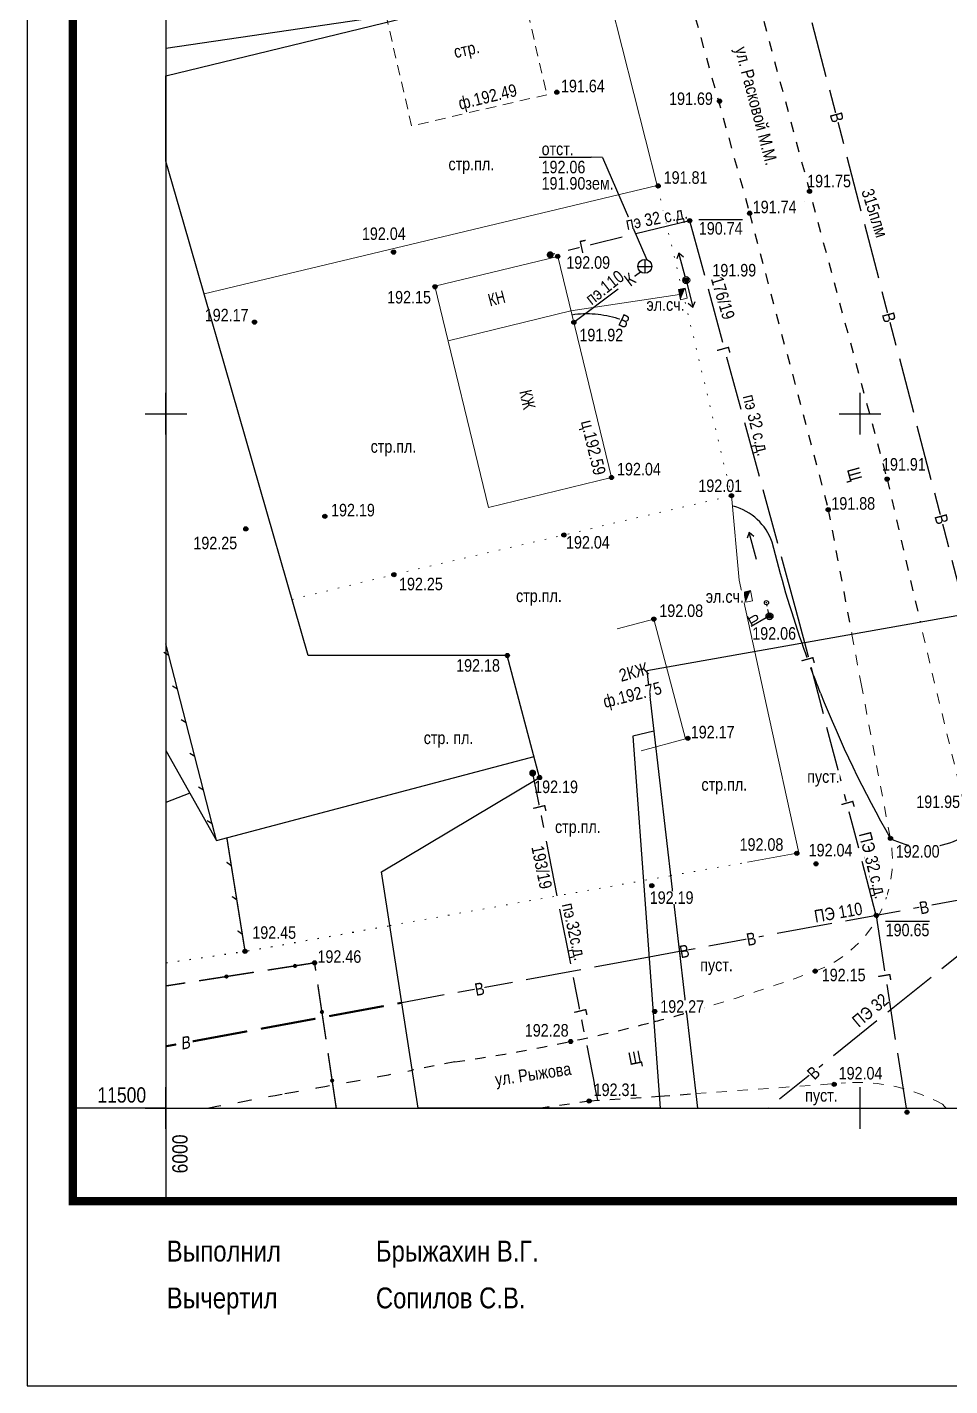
# Model space of a CAD drawing. Header units: millimetres. Extents: x 5990 to 6530, y 11480 to 11770.
# Drawn here: x 5990 to 6056.5, y 11480 to 11577.8 of the extents above; entities that cross this region are included whole.
import ezdxf
from ezdxf.enums import TextEntityAlignment as Align

# ---------------------------------------------------------------- set-up
doc = ezdxf.new("R2010")
doc.units = ezdxf.units.MM
for name, pattern in [('23', [3, 2, -1]), ('61342000', [4.5, 2, -2.5]), ('71999999', [1.7, 0.2, -1.5]), ('g5_01_5x1', [1.25, 0.75, -0.5]), ('g5_01_5x1_5', [1.5, 0.75, -0.75]), ('g5_122', [5, 4, -1]), ('g5_366', [0.85, 0.1, -0.75])]:
    doc.linetypes.add(name, pattern=pattern)
for name, color, linetype in [('01 ПЛАНШЕТ', 7, 'Continuous'), ('02 ПЛАНОВО-ВЫСОТНОЕ ОБОСНОВАНИЕ', 7, 'Continuous'), ('03 ЗДАНИЯ И ИХ ЧАСТИ', 7, 'Continuous'), ('04 ПРОМЫШЛЕННЫЕ И СОЦ.-КУЛЬТ. ОБЪЕКТЫ', 7, 'Continuous'), ('05 ГАЗОПРОВОД', 7, 'Continuous'), ('06 ВОДОПРОВОД', 7, 'Continuous'), ('07 ЭЛЕКТРОКАБЕЛЬ', 7, 'Continuous'), ('08 ЛЭП', 7, 'Continuous'), ('09 СВЯЗЬ', 7, 'Continuous'), ('10 КАНАЛИЗАЦИЯ', 7, 'Continuous'), ('13 АВТОМОБИЛЬНЫЕ ДОРОГИ', 7, 'Continuous'), ('15 РЕЛЬЕФ', 7, 'Continuous'), ('17 ОГРАЖДЕНИЯ', 7, 'Continuous')]:
    doc.layers.add(name, color=color, linetype=linetype)
doc.layers.add('18 ГРАНИЦА ТОПОСЪЕМКИ', color=7, linetype='Continuous', plot=False)
doc.styles.add('Д-431', font='ARIALNI_1.TTF', dxfattribs={"height": 0.9})
doc.styles.add('Р-131', font='ARIALN.TTF')
doc.linetypes.add('g5_119_3', pattern='A,4,-1,[31,GUGK_2005.shx,S=0.1,R=0,X=0,Y=0],4,[31,GUGK_2005.shx,S=0.1,R=180,X=0,Y=0],-1', length=10)
doc.linetypes.add('g5_475_2', pattern='A,1.25,[25,GUGK_2005.shx,S=0.4,R=0,X=0,Y=0],1.25,-0.5', length=3)

# ---------------------------------------------------------------- blocks, each defined once
blk = doc.blocks.new('_krest')
at = {"color": 3, "linetype": 'ByBlock', "lineweight": -2}
for p, q in [((0, -3), (0, 3)), ((-3, 0), (3, 0))]:
    blk.add_line(p, q, dxfattribs=at)
blk = doc.blocks.new('51999999')
at = {"style": 'Д-431'}
blk.add_text('стр. пл.', height=1.8, dxfattribs=at).set_placement((0, 0), align=Align.MIDDLE)
blk = doc.blocks.new('g5_115_1')
at = {"color": 0}
for points in [[(0, 0), (2, 0)], [(1.647, -0.252), (2, 0), (1.647, 0.252)]]:
    blk.add_lwpolyline(points, dxfattribs=at)
blk = doc.blocks.new('51321399')
at = {"layer": '08 ЛЭП', "xscale": 2, "yscale": 2, "zscale": 2}
blk.add_blockref('g5_115_1', (0, 0), dxfattribs=at)
blk = doc.blocks.new('51478610')
at = {"color": 7}
blk.add_wipeout([(0.5, 0.05), (0.48, 0.15), (0.44, 0.24), (0.39, 0.32), (0.32, 0.39), (0.24, 0.44), (0.15, 0.48), (0.05, 0.5), (-0.05, 0.5), (-0.15, 0.48), (-0.24, 0.44), (-0.32, 0.39), (-0.39, 0.32), (-0.44, 0.24), (-0.48, 0.15), (-0.5, 0.05), (-0.5, -0.05), (-0.48, -0.15), (-0.44, -0.24), (-0.39, -0.32), (-0.32, -0.39), (-0.24, -0.44), (-0.15, -0.48), (-0.05, -0.5), (0.05, -0.5), (0.15, -0.48), (0.24, -0.44), (0.32, -0.39), (0.39, -0.32), (0.44, -0.24), (0.48, -0.15), (0.5, -0.05)], dxfattribs=at)
at = {"color": 7, "const_width": 0.375}
blk.add_lwpolyline([(0.01, 0.01, 1), (-0.01, -0.01, 1), (0.01, 0.01)], format="xyb", close=True, dxfattribs=at)
blk.add_circle((0, 0), 0.5)
at = {"style": 'Д-431'}
blk.add_attdef('Z', (1.11, -0.78), '', height=1.8, dxfattribs=at)
blk = doc.blocks.new('g5_330')
blk.add_hatch(color=0).paths.add_polyline_path([(0.15, 0, 1), (-0.15, 0, 1)])
at = {"color": 0}
blk.add_circle((0, 0), 0.15, dxfattribs=at)
blk = doc.blocks.new('g5_113c')
blk.add_hatch(color=1).paths.add_polyline_path([(-0.375, 0), (0.375, 0), (0, 0.25), (-0.375, 0.5)])
at = {"color": 1, "lineweight": 20}
blk.add_lwpolyline([(-0.375, 0), (0.375, 0), (0.375, 0.5), (-0.375, 0.5)], close=True, dxfattribs=at)
blk = doc.blocks.new('*U96')
blk.add_lwpolyline([(-15.21, 15.7), (-7.72, 15.7)])
at = {"color": 7, "style": 'Д-431'}
for tag, p in [('Z', (-14.87, 16.01)), ('Z1', (-14.87, 13.4)), ('Z2', (-14.87, 11.05)), ('Z3', (-14.87, 8.73))]:
    blk.add_attdef(tag, p, '', height=1.8, dxfattribs=at)
blk.add_wipeout([(-0.11, -0.99), (-0.17, -0.98), (-0.24, -0.97), (-0.28, -0.96), (-0.36, -0.93), (-0.41, -0.91), (-0.49, -0.87), (-0.57, -0.82), (-0.62, -0.79), (-0.67, -0.74), (-0.71, -0.7), (-0.77, -0.63), (-0.8, -0.6), (-0.83, -0.56), (-0.86, -0.5), (-0.9, -0.44), (-0.94, -0.35), (-0.95, -0.31), (-0.97, -0.26), (-0.98, -0.18), (-0.99, -0.1), (-1, -0.03), (-1, 0.04), (-0.99, 0.11), (-0.99, 0.16), (-0.98, 0.2), (-0.96, 0.27), (-0.95, 0.31), (-0.94, 0.35), (-0.92, 0.39), (-0.9, 0.43), (-0.88, 0.48), (-0.87, 0.49), (-0.86, 0.51), (-0.86, 0.52), (-0.85, 0.53), (-0.84, 0.55), (-0.83, 0.56), (-0.82, 0.58), (-0.81, 0.59), (-0.8, 0.6), (-0.79, 0.61), (-0.77, 0.64), (-0.76, 0.65), (-0.75, 0.66), (-0.74, 0.67), (-0.73, 0.68), (-0.72, 0.69), (-0.71, 0.7), (-0.7, 0.71), (-0.69, 0.73), (-0.67, 0.74), (-0.66, 0.75), (-0.65, 0.76), (-0.64, 0.77), (-0.62, 0.78), (-0.61, 0.79), (-0.6, 0.8), (-0.58, 0.81), (-0.56, 0.83), (-0.55, 0.83), (-0.53, 0.85), (-0.52, 0.86), (-0.5, 0.86), (-0.49, 0.87), (-0.47, 0.88), (-0.46, 0.89), (-0.44, 0.9), (-0.43, 0.9), (-0.36, 0.93), (-0.33, 0.94), (-0.31, 0.95), (-0.27, 0.96), (-0.22, 0.98), (-0.16, 0.99), (-0.1, 0.99), (0, 1), (0.1, 1), (0.16, 0.99), (0.22, 0.98), (0.3, 0.95), (0.36, 0.93), (0.48, 0.88), (0.56, 0.83), (0.63, 0.77), (0.73, 0.68), (0.81, 0.59), (0.86, 0.52), (0.94, 0.34), (0.98, 0.21), (0.99, 0.13), (1, 0.07), (1, 0.02), (1, -0.08), (0.97, -0.23), (0.94, -0.33), (0.91, -0.41), (0.88, -0.47), (0.86, -0.51), (0.82, -0.57), (0.79, -0.61), (0.76, -0.65), (0.72, -0.7), (0.66, -0.75), (0.63, -0.77), (0.6, -0.8), (0.55, -0.84), (0.5, -0.87), (0.43, -0.9), (0.38, -0.92), (0.31, -0.95), (0.24, -0.97), (0.18, -0.98), (0.07, -1), (-0.05, -1)])
for points in [[(0, 1), (0, -1)], [(-1, 0), (1, 0)]]:
    blk.add_lwpolyline(points)
blk.add_circle((0, 0), 1)
blk = doc.blocks.new('m_51478000a_500')
at = {"linetype": '23', "ltscale": 0.5}
blk.add_line((0, 0), (2, 0), dxfattribs=at)
for points in [[(-0.11, -0.48), (-0.28, -0.41), (-0.35, -0.35), (-0.46, -0.18), (-0.49, -0.03), (-0.49, 0.1), (-0.43, 0.25), (-0.3, 0.39), (-0.19, 0.46), (-0.02, 0.5), (0.01, 0.5), (0.15, 0.47), (0.25, 0.43), (0.36, 0.34), (0.43, 0.24), (0.47, 0.14), (0.49, 0.03), (0.48, -0.11), (0.43, -0.25), (0.35, -0.36), (0.23, -0.44), (0.1, -0.49), (-0.02, -0.5)], [(1.9, -0.28), (1.85, -0.25), (1.78, -0.19), (1.73, -0.12), (1.71, -0.01), (1.72, 0.09), (1.76, 0.17), (1.8, 0.21), (1.83, 0.24), (1.88, 0.27), (1.93, 0.29), (1.96, 0.29), (2, 0.3), (2.03, 0.29), (2.06, 0.29), (2.11, 0.27), (2.16, 0.25), (2.2, 0.22), (2.24, 0.17), (2.28, 0.1), (2.29, 0.01), (2.28, -0.08), (2.25, -0.16), (2.19, -0.22), (2.12, -0.27), (2.1, -0.28), (2.06, -0.29), (2.01, -0.29), (1.93, -0.29)]]:
    blk.add_wipeout(points)
for centre, radius in [((0, 0), 0.5), ((0, 0), 0.04), ((2, 0), 0.3), ((2, 0), 0.04)]:
    blk.add_circle(centre, radius)
blk = doc.blocks.new('g5_110_1')
at = {"color": 0}
for p, q in [((0, 0), (0, 1.25)), ((0, 1.125), (0.75, 1.125))]:
    blk.add_line(p, q, dxfattribs=at)
blk.add_lwpolyline([(0.2, 1.125), (0.2, 0.682, 1.040016), (0.55, 0.682), (0.55, 1.125)], format="xyb", dxfattribs=at)
blk = doc.blocks.new('51472000')
at = {"layer": '08 ЛЭП', "xscale": 2, "yscale": 2, "zscale": 2}
blk.add_blockref('g5_110_1', (0, 0.5), dxfattribs=at)

msp = doc.modelspace()

# ---------------------------------------------------------------- hatches: boundary and pattern name
at = {"layer": '09 СВЯЗЬ', "linetype": 'Continuous', "ltscale": 0.5}
for points in [[(6009.441, 11510.264, 1), (6009.144, 11510.218, 1)], [(6004.5, 11509.497, 1), (6004.204, 11509.451, 1)], [(6011.25, 11506.775, 1), (6011.206, 11507.071, 1)], [(6011.99, 11501.83, 1), (6011.945, 11502.126, 1)]]:
    msp.add_hatch(color=5, dxfattribs=at).paths.add_polyline_path(points, flags=0)

# ---------------------------------------------------------------- linework, layer by layer
at = {"layer": '01 ПЛАНШЕТ'}
for q in [(5993.3, 11500), (6000, 11493.3)]:
    msp.add_line((6000, 11500), q, dxfattribs=at)
at = {"layer": '01 ПЛАНШЕТ', "color": 7}
msp.add_lwpolyline([(5990, 11480), (6260, 11480), (6260, 11770), (5990, 11770)], close=True, dxfattribs=at)
at = {"layer": '01 ПЛАНШЕТ', "color": 7, "const_width": 0.6}
for points in [[(5993.3, 11493.3), (5993.3, 11617.003)], [(5993, 11493.3), (6116.989, 11493.286), (6116.989, 11493.286)]]:
    msp.add_lwpolyline(points, dxfattribs=at)
at = {"layer": '02 ПЛАНОВО-ВЫСОТНОЕ ОБОСНОВАНИЕ'}
msp.add_lwpolyline([(6000, 11500), (6250, 11500), (6250, 11750), (6000, 11750)], close=True, dxfattribs=at)
at = {"layer": '03 ЗДАНИЯ И ИХ ЧАСТИ', "color": 7, "linetype": 'g5_01_5x1', "lineweight": 15, "elevation": 383.72}
msp.add_lwpolyline([(6015.477, 11580.309), (6025.215, 11582.56), (6027.431, 11572.975), (6017.693, 11570.724)], close=True, dxfattribs=at)
at = {"layer": '03 ЗДАНИЯ И ИХ ЧАСТИ', "color": 7, "lineweight": 15}
msp.add_lwpolyline([(6032.091, 11545.408), (6023.24, 11543.254), (6019.366, 11559.176), (6028.217, 11561.33)], close=True, dxfattribs=at)
at = {"layer": '03 ЗДАНИЯ И ИХ ЧАСТИ', "color": 7, "lineweight": 15, "elevation": 192.005}
msp.add_lwpolyline([(6029.172, 11557.408), (6020.32, 11555.254)], dxfattribs=at)
at = {"layer": '04 ПРОМЫШЛЕННЫЕ И СОЦ.-КУЛЬТ. ОБЪЕКТЫ', "color": 7, "ltscale": 0.5, "flags": 128}
msp.add_lwpolyline([(6040.732, 11544.103), (6040.732, 11544.103)], dxfattribs=at)
at = {"layer": '04 ПРОМЫШЛЕННЫЕ И СОЦ.-КУЛЬТ. ОБЪЕКТЫ', "color": 7, "linetype": 'g5_366', "lineweight": 13, "flags": 128}
msp.add_lwpolyline([(6036.347, 11516.732), (6041.876, 11517.714)], dxfattribs=at)
at = {"layer": '04 ПРОМЫШЛЕННЫЕ И СОЦ.-КУЛЬТ. ОБЪЕКТЫ', "color": 7, "linetype": '71999999', "ltscale": 0.5, "flags": 128}
msp.add_lwpolyline([(6000, 11510.464), (6005.694, 11511.287), (6016.127, 11513.14)], dxfattribs=at)
at = {"layer": '05 ГАЗОПРОВОД', "color": 10, "const_width": 0.25}
msp.add_lwpolyline([(6026.284, 11524.122, 1), (6026.534, 11524.122, 1)], format="xyb", close=True, dxfattribs=at)
at = {"layer": '06 ВОДОПРОВОД', "color": 82, "linetype": 'g5_122', "lineweight": 30, "flags": 128}
for points, elevation in [([(6057.646, 11535.564), (6044.617, 11585.538)], 189.663), ([(6034.799, 11510.864), (6016.984, 11507.586)], 192.04)]:
    msp.add_lwpolyline(points, dxfattribs=dict(at, elevation=elevation))
msp.add_lwpolyline([(6029.239, 11557.132, -0.11606), (6032.555, 11556.859, -0.044318), (6033.712, 11556.367, -0.599682)], format="xyb", dxfattribs=at)
for points in [[(6062.903, 11515.668), (6043.397, 11500)], [(6036.98, 11511.266), (6034.799, 11510.864)]]:
    msp.add_lwpolyline(points, dxfattribs=at)
at = {"layer": '06 ВОДОПРОВОД', "color": 82, "linetype": 'Continuous', "ltscale": 0.5, "const_width": 0.15}
for points in [[(6016.668, 11507.527), (6016.984, 11507.586)], [(6006.834, 11505.712), (6010.768, 11506.438)], [(6011.751, 11506.62), (6015.685, 11507.346)], [(6001.918, 11504.804), (6005.851, 11505.53)]]:
    msp.add_lwpolyline(points, dxfattribs=at)
at = {"layer": '06 ВОДОПРОВОД', "color": 82, "linetype": 'Continuous', "ltscale": 0.5, "flags": 128}
msp.add_lwpolyline([(6000, 11504.45, 0.15, 0.15, 0), (6000.738, 11504.586, 0, 0, 0)], format="xyseb", dxfattribs=at)
at = {"layer": '07 ЭЛЕКТРОКАБЕЛЬ', "color": 1, "linetype": 'g5_119_3', "lineweight": 15, "ltscale": 0.7, "elevation": 192.005, "flags": 128}
msp.add_lwpolyline([(6029.172, 11557.408), (6036.987, 11558.58)], dxfattribs=at)
at = {"layer": '09 СВЯЗЬ', "color": 5, "linetype": 'Continuous', "ltscale": 0.5}
for points in [[(6010.785, 11509.89, 0.1, 0.1, 0), (6010.699, 11510.46, 0.1, 0.1, 0), (6009.293, 11510.241, 0.1, 0.1, 0), (6007.316, 11509.934, 0, 0, 0)], [(6006.328, 11509.781, 0.1, 0.1, 0), (6004.352, 11509.474, 0.1, 0.1, 0), (6002.376, 11509.167, 0, 0, 0)], [(6011.524, 11504.945, 0.1, 0.1, 0), (6011.228, 11506.923, 0.1, 0.1, 0), (6010.932, 11508.901, 0, 0, 0)]]:
    msp.add_lwpolyline(points, format="xyseb", dxfattribs=at)
at = {"layer": '09 СВЯЗЬ', "color": 5, "ltscale": 0.5, "const_width": 0.1}
msp.add_lwpolyline([(6001.387, 11509.013), (6000, 11508.798)], dxfattribs=at)
at = {"layer": '09 СВЯЗЬ', "color": 5, "linetype": 'Continuous', "ltscale": 0.5, "flags": 128}
msp.add_lwpolyline([(6012.263, 11500, 0.1, 0.1, 0), (6011.967, 11501.978, 0.1, 0.1, 0), (6011.672, 11503.956, 0, 0, 0)], format="xyseb", dxfattribs=at)
at = {"layer": '13 АВТОМОБИЛЬНЫЕ ДОРОГИ', "color": 7, "linetype": 'g5_01_5x1_5', "lineweight": 15}
msp.add_lwpolyline([(6049.401, 11534.103), (6050.072, 11530.556)], dxfattribs=at)
at = {"layer": '13 АВТОМОБИЛЬНЫЕ ДОРОГИ', "linetype": '61342000', "ltscale": 0.5}
msp.add_lwpolyline([(6002.967, 11500, 0.001711), (6008.567, 11501.049, 0.004596), (6017.733, 11502.726, 0.004596)], format="xyb", dxfattribs=at)
at = {"layer": '13 АВТОМОБИЛЬНЫЕ ДОРОГИ', "color": 7, "linetype": 'g5_01_5x1_5', "lineweight": 25}
for points in [[(6026.847, 11500), (6030.479, 11500.515), (6035.531, 11500.86)], [(6035.531, 11500.86), (6038.163, 11501.046)]]:
    msp.add_lwpolyline(points, dxfattribs=at)
at = {"layer": '15 РЕЛЬЕФ'}
for points in [[(6028.15, 11573.15), (6028.15, 11573.15)], [(6045.96, 11565.3), (6045.96, 11565.3)], [(6042.04, 11564.44), (6042.04, 11564.44)], [(6037.47, 11559.62), (6037.47, 11559.62)], [(6051.94, 11545.29), (6051.94, 11545.29)], [(6047.7, 11543.09), (6047.7, 11543.09)], [(6028.66, 11541.27), (6028.66, 11541.27)]]:
    msp.add_lwpolyline(points, dxfattribs=at)
at = {"layer": '15 РЕЛЬЕФ', "lineweight": 25}
for points, elevation in [([(6006.374, 11556.596), (6006.374, 11556.596)], 193.668), ([(6005.745, 11541.707), (6005.745, 11541.707)], 193.754), ([(6011.441, 11542.611), (6011.441, 11542.611)], 193.689), ([(6016.414, 11538.414), (6016.414, 11538.414)], 193.75)]:
    msp.add_lwpolyline(points, dxfattribs=dict(at, elevation=elevation))
at = {"layer": '15 РЕЛЬЕФ', "color": 32, "lineweight": 30, "flags": 128}
msp.add_lwpolyline([(6045.815, 11533.467, -0.022979), (6043.669, 11540.76, 0.241763), (6040.882, 11543.341)], format="xyb", dxfattribs=at)
at = {"layer": '15 РЕЛЬЕФ', "color": 7, "lineweight": 15}
msp.add_lwpolyline([(6043.47, 11535.42), (6043.47, 11535.42)], dxfattribs=at)
at = {"layer": '15 РЕЛЬЕФ'}
for p in [(6039.871, 11572.508, 191.693), (6035.452, 11566.405, 191.808), (6016.39, 11561.639, 192.039), (6028.217, 11561.33, 192.594), (6019.374, 11559.143, 192.149), (6029.382, 11556.587, 191.924), (6032.091, 11545.408, 192.042), (6040.732, 11544.103, 192.01), (6024.583, 11532.592, 192.16), (6024.583, 11532.592, 192.16), (6026.909, 11523.801, 192.17), (6005.694, 11511.287, 192.43), (6010.699, 11510.46, 192.44)]:
    msp.add_point(p, dxfattribs=at)
at = {"layer": '17 ОГРАЖДЕНИЯ', "color": 7, "linetype": 'g5_475_2', "lineweight": 15}
for points in [[(6002.751, 11558.627), (6035.38, 11566.44), (6032.021, 11579.688)], [(6042.418, 11532.865), (6041.292, 11538.02), (6040.732, 11544.103)], [(6043.264, 11528.996), (6042.418, 11532.865)], [(6041.876, 11517.714), (6045.584, 11518.376), (6043.264, 11528.996)]]:
    msp.add_lwpolyline(points, dxfattribs=at)
at = {"layer": '17 ОГРАЖДЕНИЯ', "lineweight": 25, "ltscale": 0.5, "flags": 128}
msp.add_lwpolyline([(6003.641, 11519.27), (6003.33, 11520.48), (6002.707, 11522.901), (6002.084, 11525.323), (6001.461, 11527.744), (6000.838, 11530.165), (6000.215, 11532.586), (6000, 11533.423)], dxfattribs=at)
at = {"layer": '17 ОГРАЖДЕНИЯ', "linetype": 'Continuous', "lineweight": 25, "ltscale": 0.5}
for points in [[(6000.215, 11532.586), (5999.85, 11532.802)], [(6000.838, 11530.165), (6000.473, 11530.381)], [(6001.461, 11527.744), (6001.096, 11527.96)], [(6002.084, 11525.323), (6001.719, 11525.538)], [(6002.707, 11522.901), (6002.342, 11523.117)], [(6003.33, 11520.48), (6002.965, 11520.696)]]:
    msp.add_lwpolyline(points, dxfattribs=at)
at = {"layer": '17 ОГРАЖДЕНИЯ', "color": 7, "ltscale": 0.5, "const_width": 0.1, "flags": 128}
msp.add_lwpolyline([(6005.694, 11511.287), (6005.496, 11512.521), (6005.1, 11514.99), (6004.704, 11517.458), (6004.382, 11519.465)], dxfattribs=at)
at = {"layer": '17 ОГРАЖДЕНИЯ', "color": 7, "linetype": 'Continuous', "ltscale": 0.5, "const_width": 0.1}
for points in [[(6004.704, 11517.458), (6004.36, 11517.707)], [(6005.1, 11514.99), (6004.756, 11515.239)], [(6005.496, 11512.521), (6005.152, 11512.77)]]:
    msp.add_lwpolyline(points, dxfattribs=at)
at = {"layer": '18 ГРАНИЦА ТОПОСЪЕМКИ', "color": 2, "lineweight": 30}
msp.add_lwpolyline([(6000, 11576.318), (6015.857, 11578.664), (6032.355, 11580.948), (6036.059, 11582.696), (6040.281, 11584.177), (6045.135, 11589.208), (6036.713, 11624.232), (6022.956, 11622.379), (6000, 11616.876)], close=True, dxfattribs=at)
for points in [[(6035.594, 11500), (6018.153, 11500), (6018.153, 11500), (6015.532, 11517.004), (6026.909, 11523.801), (6024.586, 11532.592), (6010.246, 11532.592), (6001.261, 11563.804), (6000, 11568.183), (6000, 11574.336), (6000, 11574.336), (6032.147, 11582.147), (6057.955, 11589.165), (6066.268, 11568.57), (6073.76, 11538.42)], [(6000, 11568.631), (6000, 11525.751), (6003.641, 11519.27), (6026.509, 11525.313)], [(6000, 11568.183), (6000, 11525.751), (6003.641, 11519.27), (6026.509, 11525.313)], [(6001.72, 11522.689), (6000, 11521.993), (6000, 11500), (6018.153, 11500)]]:
    msp.add_lwpolyline(points, dxfattribs=at)

# ---------------------------------------------------------------- block references
at = {"layer": '02 ПЛАНОВО-ВЫСОТНОЕ ОБОСНОВАНИЕ', "color": 3, "xscale": 0.5, "yscale": 0.5, "zscale": 0.5}
for p in [(6000, 11549.996), (6000, 11549.996), (6049.998, 11549.997), (6000, 11500), (6050, 11500)]:
    msp.add_blockref('_krest', p, dxfattribs=at)
at = {"layer": '02 ПЛАНОВО-ВЫСОТНОЕ ОБОСНОВАНИЕ', "lineweight": 25, "xscale": 0.5, "yscale": 0.5, "zscale": 0.5}
for p in [(6050, 11550), (6050, 11500)]:
    msp.add_blockref('_krest', p, dxfattribs=at)
at = {"layer": '04 ПРОМЫШЛЕННЫЕ И СОЦ.-КУЛЬТ. ОБЪЕКТЫ', "xscale": 0.5, "yscale": 0.5, "zscale": 0.5}
msp.add_blockref('51999999', (6020.355, 11526.528), dxfattribs=at)
msp.add_blockref('51999999', (6020.355, 11526.528), dxfattribs=at)
at = {"layer": '05 ГАЗОПРОВОД'}
msp.add_blockref('g5_330', (6037.719, 11563.898, 192.01), dxfattribs=at)
at = {"layer": '05 ГАЗОПРОВОД', "color": 7, "lineweight": 15}
for p in [(6051.164, 11513.876, 192.01), (6053.374, 11499.705, 192.01)]:
    msp.add_blockref('g5_330', p, dxfattribs=at)
at = {"layer": '07 ЭЛЕКТРОКАБЕЛЬ', "color": 1, "lineweight": 15, "rotation": 281.2876549927684}
msp.add_blockref('g5_113c', (6041.688, 11536.795, 192.068), dxfattribs=at)
at = {"layer": '08 ЛЭП', "color": 7}
for xscale, yscale, zscale, rotation in [(0.5, 0.5, 0.5, 105.0811123836995), (0.4999999999997108, 0.4999999999997108, 0.4999999999997108, 283.6938889790836)]:
    msp.add_blockref('51321399', (6037.47, 11559.62, 191.89), dxfattribs=dict(at, xscale=xscale, yscale=yscale, zscale=zscale, rotation=rotation))
at = {"layer": '08 ЛЭП', "color": 7, "lineweight": 15, "xscale": 0.5, "yscale": 0.5, "zscale": 0.5, "rotation": 105.2597627433338}
msp.add_blockref('51321399', (6042.541, 11539.508, 192.06), dxfattribs=at)
at = {"layer": '15 РЕЛЬЕФ'}
for p in [(6028.15, 11573.15), (6039.871, 11572.508, 191.693), (6046.356, 11566.017), (6016.39, 11561.639, 192.039), (6019.374, 11559.143, 192.149), (6029.382, 11556.587, 191.924), (6032.091, 11545.408, 192.042), (6051.94, 11545.29), (6040.732, 11544.103, 192.01), (6047.7, 11543.09), (6028.66, 11541.27), (6034.99, 11516.02)]:
    msp.add_blockref('g5_330', p, dxfattribs=at)
at = {"layer": '15 РЕЛЬЕФ', "lineweight": 25}
for p in [(6006.374, 11556.596, 193.668), (6011.441, 11542.611, 193.689), (6005.745, 11541.707, 193.754), (6016.414, 11538.414, 193.75)]:
    msp.add_blockref('g5_330', p, dxfattribs=at)
at = {"layer": '15 РЕЛЬЕФ', "color": 7, "lineweight": 15}
for p in [(6035.138, 11535.212, 192.08), (6024.583, 11532.592, 192.16), (6024.583, 11532.592, 192.16), (6037.589, 11526.624), (6026.909, 11523.801, 192.17), (6045.437, 11518.346), (6046.82, 11517.59), (6034.99, 11516.02), (6005.694, 11511.287, 192.43), (6010.699, 11510.46, 192.44), (6046.76, 11509.86), (6035.2, 11506.96), (6048.127, 11501.706)]:
    msp.add_blockref('g5_330', p, dxfattribs=at)
at = {"layer": '15 РЕЛЬЕФ', "color": 7}
for p in [(6029.148, 11504.796), (6030.479, 11500.515)]:
    msp.add_blockref('g5_330', p, dxfattribs=at)

# ---------------------------------------------------------------- texts
at = {"layer": '01 ПЛАНШЕТ', "color": 7, "style": 'Д-431'}
msp.add_text('11500', height=1.1, dxfattribs=at).set_placement((5996.816, 11500.397), align=Align.CENTER)
msp.add_text('6000', height=1.1, rotation=90, dxfattribs=at).set_placement((6001.556, 11496.699), align=Align.CENTER)
at = {"layer": '01 ПЛАНШЕТ', "color": 7, "style": 'Р-131'}
for s, p in [('Выполнил', (6000.052, 11488.95)), ('Брыжахин В.Г.', (6015.12, 11488.95)), ('Вычертил', (6000.052, 11485.58)), ('Сопилов С.В.', (6015.12, 11485.58))]:
    msp.add_text(s, height=1.5, dxfattribs=at).set_placement(p)
at = {"layer": '03 ЗДАНИЯ И ИХ ЧАСТИ', "color": 7, "style": 'Д-431'}
for s, rotation, p in [('стр.', 12.557, (6020.841, 11575.596, 176.08)), ('ф.192.49', 13.63207, (6021.185, 11571.889)), ('ц.192.59', 283.67427, (6029.877, 11549.421))]:
    msp.add_text(s, height=0.9, rotation=rotation, dxfattribs=at).set_placement(p)
at = {"layer": '03 ЗДАНИЯ И ИХ ЧАСТИ', "style": 'Р-131', "width": 0.9}
for s, rotation, p in [('КН', 14.68742, (6023.343, 11557.719)), ('КЖ', 282.94279, (6025.44, 11551.595))]:
    msp.add_text(s, height=0.9, rotation=rotation, dxfattribs=at).set_placement(p)
at = {"layer": '04 ПРОМЫШЛЕННЫЕ И СОЦ.-КУЛЬТ. ОБЪЕКТЫ', "color": 7, "lineweight": 25, "style": 'Д-431'}
for p in [(6020.347, 11567.531), (6014.742, 11547.192), (6025.216, 11536.439), (6028.022, 11519.808)]:
    msp.add_text('стр.пл.', height=0.9, dxfattribs=at).set_placement(p)
at = {"layer": '06 ВОДОПРОВОД', "style": 'Д-431'}
msp.add_text('315плм', height=0.9, rotation=287.75355, dxfattribs=at).set_placement((6050.075, 11566.027, 115.475))
at = {"layer": '06 ВОДОПРОВОД', "color": 7, "linetype": 'Continuous', "ltscale": 0.5, "style": 'Д-431', "oblique": 10}
msp.add_text('В', height=0.9, rotation=10.46159, dxfattribs=at).set_placement((6001.116, 11504.198))
at = {"layer": '07 ЭЛЕКТРОКАБЕЛЬ', "color": 7, "style": 'Д-431'}
msp.add_text('эл.сч.', height=0.9, dxfattribs=at).set_placement((6034.607, 11557.413))
at = {"layer": '13 АВТОМОБИЛЬНЫЕ ДОРОГИ', "color": 7, "lineweight": 25, "style": 'Р-131'}
for s, rotation, p in [('ул. Расковой М.М.', 284.83502, (6040.966, 11576.293)), ('ул. Рыжова', 8.3347, (6023.768, 11501.604))]:
    msp.add_text(s, height=0.9, rotation=rotation, dxfattribs=at).set_placement(p)
at = {"layer": '13 АВТОМОБИЛЬНЫЕ ДОРОГИ', "color": 7, "lineweight": 25, "ltscale": 0.5, "style": 'Р-131'}
for rotation, p in [(285.33699, (6049.041, 11545.986)), (11.16767, (6033.398, 11503.091))]:
    msp.add_text('Щ', height=0.9, rotation=rotation, dxfattribs=at).set_placement(p)
at = {"layer": '15 РЕЛЬЕФ', "color": 7, "lineweight": 25, "style": 'Д-431'}
for s, p in [('191.64', (6028.45, 11573.15)), ('191.69', (6036.238, 11572.236, 191.693)), ('191.81', (6035.849, 11566.557, 191.808)), ('191.75', (6046.185, 11566.306)), ('191.74', (6042.265, 11564.44)), ('192.04', (6014.114, 11562.516, 192.039)), ('191.99', (6039.357, 11559.884)), ('192.15', (6015.931, 11557.939, 192.149)), ('192.17', (6002.793, 11556.652, 193.668)), ('191.91', (6051.576, 11545.905)), ('192.04', (6032.489, 11545.56, 192.042)), ('192.01', (6038.346, 11544.364)), ('191.88', (6047.925, 11543.09)), ('192.19', (6011.891, 11542.611, 193.689)), ('192.25', (6001.973, 11540.244, 193.754)), ('192.04', (6028.813, 11540.292)), ('192.25', (6016.787, 11537.29, 193.75)), ('192.18', (6020.899, 11531.426, 192.16)), ('192.18', (6020.899, 11531.426, 192.16)), ('192.19', (6026.521, 11522.684, 192.17)), ('192.19', (6034.845, 11514.707)), ('192.45', (6006.218, 11512.191, 192.43)), ('192.46', (6010.912, 11510.46, 192.44))]:
    msp.add_text(s, height=0.9, dxfattribs=at).set_placement(p)

# ---------------------------------------------------------------- next in the draw order: block references
at = {"layer": '08 ЛЭП', "xscale": 0.5, "yscale": 0.5, "zscale": 0.5}
msp.add_blockref('51478610', (6037.47, 11559.62, 191.89), dxfattribs=at)

# ---------------------------------------------------------------- next in the draw order: texts
at = {"layer": '05 ГАЗОПРОВОД', "color": 7, "insert": (6046.605, 11532.57, 192.01), "char_height": 0.9, "width": 0.75892, "attachment_point": 1, "rotation": 285.50842, "line_spacing_factor": 0.6, "style": 'Д-431', "bg_fill": 3, "box_fill_scale": 1, "bg_fill_color": 256, "bg_fill_transparency": 0}
msp.add_mtext('Г', dxfattribs=at)
at = {"layer": '06 ВОДОПРОВОД', "color": 7, "char_height": 0.9, "width": 0.7017, "attachment_point": 1, "line_spacing_factor": 0.6, "style": 'Д-431', "bg_fill": 3, "box_fill_scale": 1, "bg_fill_color": 256, "bg_fill_transparency": 0}
for insert, rotation in [((6048.667, 11571.785, 189.663), 285.05622), ((6052.421, 11557.384, 189.663), 285.05622), ((6056.21, 11542.853, 189.663), 285.05622), ((6022.167, 11508.954), 10.75298)]:
    msp.add_mtext('В', dxfattribs=dict(at, insert=insert, rotation=rotation))
at = {"layer": '15 РЕЛЬЕФ', "color": 7, "lineweight": 25, "char_height": 0.9, "attachment_point": 1, "style": 'Д-431', "bg_fill": 3, "box_fill_scale": 1, "bg_fill_color": 256, "bg_fill_transparency": 0}
for s, insert in [('192.28', (6025.846, 11506.049)), ('192.31', (6030.804, 11501.768))]:
    msp.add_mtext(s, dxfattribs=dict(at, insert=insert))

# ---------------------------------------------------------------- next in the draw order: linework, layer by layer
at = {"layer": '04 ПРОМЫШЛЕННЫЕ И СОЦ.-КУЛЬТ. ОБЪЕКТЫ', "color": 7, "linetype": 'g5_366', "lineweight": 13, "flags": 128}
msp.add_lwpolyline([(6009.083, 11536.632), (6016.414, 11538.414), (6028.66, 11541.27), (6040.732, 11544.103), (6035.38, 11566.44)], dxfattribs=at)
at = {"layer": '05 ГАЗОПРОВОД', "color": 1, "linetype": 'g5_122', "lineweight": 30, "elevation": 192.01}
msp.add_lwpolyline([(6046.969, 11529.845), (6046.009, 11533.501)], dxfattribs=at)
at = {"layer": '05 ГАЗОПРОВОД', "color": 1, "linetype": 'g5_122', "lineweight": 30}
msp.add_lwpolyline([(6026.409, 11524.122), (6031.195, 11500)], dxfattribs=at)
at = {"layer": '13 АВТОМОБИЛЬНЫЕ ДОРОГИ', "color": 7, "linetype": 'g5_01_5x1_5', "lineweight": 25}
for points in [[(6041.494, 11584.065), (6051.94, 11545.29), (6054.332, 11534.976)], [(6036.914, 11582.862), (6042.04, 11564.44), (6047.7, 11543.09), (6049.401, 11534.103)]]:
    msp.add_lwpolyline(points, dxfattribs=at)
at = {"layer": '15 РЕЛЬЕФ', "color": 32, "lineweight": 30, "flags": 128}
msp.add_lwpolyline([(6047.144, 11529.885, -0.011543), (6045.815, 11533.467, -0.011543)], format="xyb", dxfattribs=at)
at = {"layer": '18 ГРАНИЦА ТОПОСЪЕМКИ', "color": 2, "lineweight": 30, "flags": 128}
msp.add_lwpolyline([(6035.142, 11527.134), (6033.634, 11526.789), (6035.594, 11500), (6038.284, 11500)], dxfattribs=at)

# ---------------------------------------------------------------- next in the draw order: block references
at = {"layer": '07 ЭЛЕКТРОКАБЕЛЬ', "rotation": 281.2876549927684}
msp.add_blockref('g5_113c', (6036.987, 11558.58), dxfattribs=at)
at = {"layer": '15 РЕЛЬЕФ'}
msp.add_blockref('g5_330', (6037.47, 11559.62), dxfattribs=at)

# ---------------------------------------------------------------- next in the draw order: block references
at = {"layer": '10 КАНАЛИЗАЦИЯ', "color": 7, "lineweight": 25, "xscale": 0.5, "yscale": 0.5, "zscale": 0.5}
msp.add_blockref('*U96', (6034.489, 11560.614, 192.056), dxfattribs=at).add_auto_attribs({'Z': 'отст.', 'Z1': '192.06', 'Z2': '191.90зем.'})

# ---------------------------------------------------------------- next in the draw order: texts
at = {"color": 7, "insert": (6027.194, 11518.978, 192.01), "char_height": 0.9, "attachment_point": 1, "rotation": 281.62324, "line_spacing_factor": 0.6, "style": 'Д-431', "bg_fill": 3, "box_fill_scale": 1, "bg_fill_color": 256, "bg_fill_transparency": 0}
msp.add_mtext('{\\C4;193/19}', dxfattribs=at)
at = {"layer": '05 ГАЗОПРОВОД', "color": 7, "char_height": 0.9, "attachment_point": 1, "line_spacing_factor": 0.6, "style": 'Д-431', "bg_fill": 3, "box_fill_scale": 1, "bg_fill_color": 256, "bg_fill_transparency": 0}
for s, insert, width, rotation in [('Г', (6027.293, 11521.916, 192.01), 0.75892, 283.55196), ('пэ.32с.д.', (6029.385, 11514.855, 192.01), 4.44998, 282.71422), ('Г', (6030.248, 11507.226, 192.01), 0.75892, 283.55196)]:
    msp.add_mtext(s, dxfattribs=dict(at, insert=insert, width=width, rotation=rotation))
at = {"layer": '06 ВОДОПРОВОД', "color": 7, "insert": (6036.918, 11511.668), "char_height": 0.9, "attachment_point": 1, "rotation": 10.75298, "line_spacing_factor": 0.6, "style": 'Д-431', "bg_fill": 3, "box_fill_scale": 1, "bg_fill_color": 256, "bg_fill_transparency": 0}
msp.add_mtext('В', dxfattribs=at)

# ---------------------------------------------------------------- next in the draw order: linework, layer by layer
at = {"layer": '04 ПРОМЫШЛЕННЫЕ И СОЦ.-КУЛЬТ. ОБЪЕКТЫ', "color": 7, "linetype": 'g5_366', "lineweight": 13, "flags": 128}
msp.add_lwpolyline([(6016.127, 11513.14), (6034.395, 11516.385), (6036.347, 11516.732)], dxfattribs=at)
at = {"layer": '05 ГАЗОПРОВОД', "color": 10, "const_width": 0.25, "elevation": 192.01}
msp.add_lwpolyline([(6027.551, 11561.444, 1), (6027.801, 11561.444, 1)], format="xyb", close=True, dxfattribs=at)
at = {"layer": '10 КАНАЛИЗАЦИЯ', "color": 7, "lineweight": 25}
for q in [(6030.627, 11568.464, 192.056), (6034.641, 11561.091, 192.056)]:
    msp.add_line((6031.434, 11568.446, 192.056), q, dxfattribs=at)
at = {"layer": '10 КАНАЛИЗАЦИЯ', "color": 34, "linetype": 'g5_122', "lineweight": 30, "elevation": 191.924, "flags": 128}
msp.add_lwpolyline([(6029.382, 11556.587), (6034.179, 11560.222)], dxfattribs=at)
at = {"layer": '13 АВТОМОБИЛЬНЫЕ ДОРОГИ', "color": 7, "linetype": 'g5_01_5x1_5', "lineweight": 25}
msp.add_lwpolyline([(6037.491, 11506.852, -0.004799), (6035.14, 11506.212, -0.028848), (6020.793, 11503.325), (6017.733, 11502.726)], format="xyb", dxfattribs=at)

# ---------------------------------------------------------------- next in the draw order: block references
at = {"layer": '15 РЕЛЬЕФ'}
for p in [(6035.452, 11566.405, 191.808), (6028.217, 11561.33, 192.594)]:
    msp.add_blockref('g5_330', p, dxfattribs=at)

# ---------------------------------------------------------------- next in the draw order: texts
at = {"layer": '06 ВОДОПРОВОД', "color": 7, "insert": (6032.894, 11557.221, 189.663), "char_height": 0.9, "width": 0.7017, "attachment_point": 1, "rotation": 334.35411, "line_spacing_factor": 0.6, "style": 'Д-431', "bg_fill": 3, "box_fill_scale": 1, "bg_fill_color": 256, "bg_fill_transparency": 0}
msp.add_mtext('В', dxfattribs=at)
at = {"layer": '10 КАНАЛИЗАЦИЯ', "color": 7, "lineweight": 25, "insert": (6032.901, 11559.842, 191.924), "char_height": 0.9, "width": 0.70684, "attachment_point": 1, "rotation": 37.15006, "style": 'Д-431', "bg_fill": 3, "box_fill_scale": 1, "bg_fill_color": 256, "bg_fill_transparency": 3934652}
msp.add_mtext('К', dxfattribs=at)

# ---------------------------------------------------------------- next in the draw order: texts
at = {"layer": '10 КАНАЛИЗАЦИЯ', "color": 7, "insert": (6030.105, 11558.49, 192.005), "char_height": 0.9, "attachment_point": 1, "rotation": 38.34401, "line_spacing_factor": 0.6, "style": 'Д-431', "bg_fill": 3, "box_fill_scale": 1, "bg_fill_color": 256, "bg_fill_transparency": 0}
msp.add_mtext('пэ.110', dxfattribs=at)
at = {"layer": '15 РЕЛЬЕФ', "color": 7, "lineweight": 25, "style": 'Д-431'}
msp.add_text('191.92', height=0.9, dxfattribs=at).set_placement((6029.779, 11555.218, 191.924))

# ---------------------------------------------------------------- next in the draw order: linework, layer by layer
at = {"layer": '05 ГАЗОПРОВОД', "color": 1, "linetype": 'g5_122', "lineweight": 30, "elevation": 192.01}
msp.add_lwpolyline([(6046.009, 11533.501), (6045.397, 11535.83), (6037.719, 11563.898), (6037.719, 11563.898), (6027.676, 11561.444)], dxfattribs=at)

# ---------------------------------------------------------------- next in the draw order: texts
at = {"color": 7, "insert": (6040.095, 11559.98, 192.01), "char_height": 0.9, "width": 3.3146, "attachment_point": 1, "rotation": 286.60421, "line_spacing_factor": 0.6, "style": 'Д-431', "bg_fill": 3, "box_fill_scale": 1, "bg_fill_color": 256, "bg_fill_transparency": 0}
msp.add_mtext('{\\C4;176/19}', dxfattribs=at)
at = {"layer": '05 ГАЗОПРОВОД', "color": 7, "char_height": 0.9, "attachment_point": 1, "line_spacing_factor": 0.6, "style": 'Д-431', "bg_fill": 3, "box_fill_scale": 1, "bg_fill_color": 256, "bg_fill_transparency": 0}
for s, insert, width, rotation in [('пэ 32 с.д.', (6033.042, 11564.107), 4.44998, 10.81911), ('Г', (6029.704, 11562.425), 0.75892, 12.23307), ('Г', (6040.524, 11554.917, 192.01), 0.75892, 285.50842), ('пэ 32 с.д.', (6042.406, 11551.473, 192.01), 4.44998, 284.09446)]:
    msp.add_mtext(s, dxfattribs=dict(at, insert=insert, width=width, rotation=rotation))
at = {"layer": '05 ГАЗОПРОВОД', "color": 7, "insert": (6038.381, 11563.799), "char_height": 0.9, "width": 2.79789, "attachment_point": 1, "line_spacing_factor": 0.6, "style": 'Д-431', "bg_fill": 3, "box_fill_scale": 1, "bg_fill_color": 256, "bg_fill_transparency": 0}
msp.add_mtext('{\\O190.74}', dxfattribs=at)

# ---------------------------------------------------------------- next in the draw order: linework, layer by layer
at = {"layer": '18 ГРАНИЦА ТОПОСЪЕМКИ', "color": 2, "lineweight": 30}
msp.add_lwpolyline([(6070.262, 11750), (6072.521, 11702.793), (6077.654, 11539.11), (6034.638, 11531.486), (6038.284, 11500), (6250, 11500), (6250, 11556.97), (6207.525, 11556.97), (6202.721, 11750), (6070.262, 11750)], dxfattribs=at)

# ---------------------------------------------------------------- next in the draw order: block references
at = {"layer": '15 РЕЛЬЕФ'}
msp.add_blockref('g5_330', (6042.04, 11564.44), dxfattribs=at)

# ---------------------------------------------------------------- next in the draw order: texts
at = {"layer": '15 РЕЛЬЕФ', "color": 7, "lineweight": 25, "style": 'Д-431'}
msp.add_text('192.09', height=0.9, dxfattribs=at).set_placement((6028.834, 11560.438, 192.594))

# ---------------------------------------------------------------- next in the draw order: block references
at = {"layer": '08 ЛЭП', "color": 7, "lineweight": 15, "xscale": 0.4999999999999997, "yscale": 0.4999999999999997, "zscale": 0.4999999999999997, "rotation": 102.6435302264844}
msp.add_blockref('m_51478000a_500', (6043.47, 11535.42, 192.06), dxfattribs=at)

# ---------------------------------------------------------------- next in the draw order: texts
at = {"color": 4, "lineweight": 25, "insert": (6050.847, 11519.638), "char_height": 0.9, "width": 3.3146, "attachment_point": 1, "rotation": 283.95568, "line_spacing_factor": 0.6, "style": 'Д-431', "bg_fill": 3, "box_fill_scale": 1, "bg_fill_color": 256, "bg_fill_transparency": 0}
msp.add_mtext('{\\C4;176/19}', dxfattribs=at)
at = {"layer": '03 ЗДАНИЯ И ИХ ЧАСТИ', "color": 7, "lineweight": 25, "insert": (6033.692, 11531.408), "char_height": 0.9, "width": 0.32354, "attachment_point": 5, "rotation": 15.50342, "style": 'Р-131', "bg_fill": 3, "box_fill_scale": 1, "bg_fill_color": 256, "bg_fill_transparency": 0}
msp.add_mtext('2КЖ', dxfattribs=at)
at = {"layer": '05 ГАЗОПРОВОД', "color": 7, "lineweight": 25, "insert": (6046.605, 11532.57), "char_height": 0.9, "width": 0.75892, "attachment_point": 1, "rotation": 285.50842, "line_spacing_factor": 0.6, "style": 'Д-431', "bg_fill": 3, "box_fill_scale": 1, "bg_fill_color": 256, "bg_fill_transparency": 0}
msp.add_mtext('Г', dxfattribs=at)
at = {"layer": '06 ВОДОПРОВОД', "color": 7, "lineweight": 25, "insert": (6046.085, 11502.627), "char_height": 0.9, "attachment_point": 1, "rotation": 43.4531, "line_spacing_factor": 0.6, "style": 'Д-431', "bg_fill": 3, "box_fill_scale": 1, "bg_fill_color": 256, "bg_fill_transparency": 0}
msp.add_mtext('В', dxfattribs=at)
at = {"layer": '15 РЕЛЬЕФ', "color": 7, "lineweight": 25, "char_height": 0.9, "attachment_point": 1, "style": 'Д-431', "bg_fill": 3, "box_fill_scale": 1, "bg_fill_color": 256, "bg_fill_transparency": 0}
for s, insert in [('192.15', (6047.236, 11510.034)), ('192.04', (6048.452, 11502.959))]:
    msp.add_mtext(s, dxfattribs=dict(at, insert=insert))

# ---------------------------------------------------------------- next in the draw order: linework, layer by layer
at = {"layer": '03 ЗДАНИЯ И ИХ ЧАСТИ', "color": 7, "lineweight": 15}
msp.add_lwpolyline([(6034.229, 11525.736), (6037.42, 11526.579), (6035.138, 11535.212), (6032.491, 11534.513)], dxfattribs=at)
at = {"layer": '06 ВОДОПРОВОД', "color": 82, "linetype": 'g5_122', "lineweight": 30, "flags": 128}
msp.add_lwpolyline([(6062.705, 11516), (6036.98, 11511.266)], dxfattribs=at)
at = {"layer": '13 АВТОМОБИЛЬНЫЕ ДОРОГИ', "color": 7, "linetype": 'g5_01_5x1_5', "lineweight": 15}
msp.add_lwpolyline([(6038.163, 11501.046), (6048.956, 11501.81, -0.144629), (6055.933, 11500.275, -0.006254), (6056.181, 11500)], format="xyb", dxfattribs=at)
at = {"layer": '15 РЕЛЬЕФ', "color": 32, "lineweight": 30, "elevation": 163.211, "flags": 128}
msp.add_lwpolyline([(6047.144, 11529.885, 0.035129), (6052.18, 11519.42, 0.429129), (6059.64, 11521.989, 0.12405), (6063.749, 11537.56)], format="xyb", dxfattribs=at)

# ---------------------------------------------------------------- next in the draw order: block references
at = {"layer": '08 ЛЭП', "color": 7, "lineweight": 15, "xscale": 0.5, "yscale": 0.5, "zscale": 0.5, "rotation": 119.2465524377822}
msp.add_blockref('51472000', (6043.449, 11535.417, 192.06), dxfattribs=at)
at = {"layer": '15 РЕЛЬЕФ', "color": 7, "lineweight": 15}
for p in [(6043.47, 11535.42), (6052.18, 11519.42)]:
    msp.add_blockref('g5_330', p, dxfattribs=at)

# ---------------------------------------------------------------- next in the draw order: texts
at = {"layer": '04 ПРОМЫШЛЕННЫЕ И СОЦ.-КУЛЬТ. ОБЪЕКТЫ', "color": 7, "lineweight": 25, "insert": (6046.039, 11501.366), "char_height": 0.9, "attachment_point": 1, "style": 'Д-431', "bg_fill": 3, "box_fill_scale": 1, "bg_fill_color": 256, "bg_fill_transparency": 0}
msp.add_mtext('пуст.', dxfattribs=at)
at = {"layer": '06 ВОДОПРОВОД', "color": 7, "lineweight": 25, "char_height": 0.9, "attachment_point": 1, "rotation": 10.75298, "line_spacing_factor": 0.6, "style": 'Д-431', "bg_fill": 3, "box_fill_scale": 1, "bg_fill_color": 256, "bg_fill_transparency": 0}
for insert in [(6054.188, 11514.828), (6041.737, 11512.555)]:
    msp.add_mtext('В', dxfattribs=dict(at, insert=insert))
at = {"layer": '15 РЕЛЬЕФ', "color": 7, "lineweight": 25, "char_height": 0.9, "attachment_point": 1, "style": 'Д-431', "bg_fill": 3, "box_fill_scale": 1, "bg_fill_color": 256, "bg_fill_transparency": 0}
for s, insert in [('192.08', (6035.536, 11536.264)), ('192.06', (6042.23, 11534.629)), ('191.95', (6054.042, 11522.509)), ('192.04', (6046.292, 11519.025)), ('192.00', (6052.566, 11518.938))]:
    msp.add_mtext(s, dxfattribs=dict(at, insert=insert))

# ---------------------------------------------------------------- next in the draw order: linework, layer by layer
at = {"layer": '05 ГАЗОПРОВОД', "color": 1, "linetype": 'g5_122', "lineweight": 30}
msp.add_lwpolyline([(6051.164, 11513.876), (6046.969, 11529.845)], dxfattribs=at)
at = {"layer": '13 АВТОМОБИЛЬНЫЕ ДОРОГИ', "color": 7, "linetype": 'g5_01_5x1_5', "lineweight": 15}
msp.add_lwpolyline([(6050.072, 11530.556), (6052.18, 11519.42, -0.366625), (6046.76, 11509.86, -0.024003), (6035.14, 11506.212)], format="xyb", dxfattribs=at)

# ---------------------------------------------------------------- next in the draw order: texts
at = {"layer": '07 ЭЛЕКТРОКАБЕЛЬ', "color": 7, "lineweight": 25, "insert": (6038.88, 11537.288, 192.068), "char_height": 0.9, "attachment_point": 1, "style": 'Д-431', "bg_fill": 3, "box_fill_scale": 1, "bg_fill_color": 256, "bg_fill_transparency": 0}
msp.add_mtext('эл.сч.', dxfattribs=at)

# ---------------------------------------------------------------- next in the draw order: texts
at = {"layer": '03 ЗДАНИЯ И ИХ ЧАСТИ', "color": 7, "lineweight": 25, "insert": (6031.399, 11529.681), "char_height": 0.9, "attachment_point": 1, "rotation": 14.03403, "style": 'Д-431', "bg_fill": 3, "box_fill_scale": 1, "bg_fill_color": 256, "bg_fill_transparency": 0}
msp.add_mtext('ф.192.75', dxfattribs=at)
at = {"layer": '04 ПРОМЫШЛЕННЫЕ И СОЦ.-КУЛЬТ. ОБЪЕКТЫ', "color": 7, "lineweight": 25, "char_height": 0.9, "attachment_point": 1, "style": 'Д-431', "bg_fill": 3, "box_fill_scale": 1, "bg_fill_color": 256, "bg_fill_transparency": 0}
for s, insert in [('пуст.', (6046.185, 11524.323)), ('стр.пл.', (6038.568, 11523.753)), ('пуст.', (6038.481, 11510.758))]:
    msp.add_mtext(s, dxfattribs=dict(at, insert=insert))
at = {"layer": '05 ГАЗОПРОВОД', "color": 7, "lineweight": 25, "char_height": 0.9, "width": 0.75892, "attachment_point": 1, "line_spacing_factor": 0.6, "style": 'Д-431', "bg_fill": 3, "box_fill_scale": 1, "bg_fill_color": 256, "bg_fill_transparency": 0}
for insert, rotation in [((6049.478, 11522.219), 285.50842), ((6052.163, 11509.749), 279.53872)]:
    msp.add_mtext('Г', dxfattribs=dict(at, insert=insert, rotation=rotation))
at = {"layer": '05 ГАЗОПРОВОД', "color": 7, "lineweight": 25, "insert": (6051.836, 11513.275), "char_height": 0.9, "width": 2.79789, "attachment_point": 1, "line_spacing_factor": 0.6, "style": 'Д-431', "bg_fill": 3, "box_fill_scale": 1, "bg_fill_color": 256, "bg_fill_transparency": 0}
msp.add_mtext('{\\O190.65}', dxfattribs=at)
at = {"layer": '06 ВОДОПРОВОД', "color": 7, "lineweight": 25, "insert": (6046.629, 11514.243), "char_height": 0.9, "attachment_point": 1, "rotation": 9.72975, "style": 'Д-431', "bg_fill": 3, "box_fill_scale": 1, "bg_fill_color": 256, "bg_fill_transparency": 0}
msp.add_mtext('ПЭ 110', dxfattribs=at)
at = {"layer": '15 РЕЛЬЕФ', "color": 7, "lineweight": 25, "char_height": 0.9, "attachment_point": 1, "style": 'Д-431', "bg_fill": 3, "box_fill_scale": 1, "bg_fill_color": 256, "bg_fill_transparency": 0}
for s, insert in [('192.17', (6037.801, 11527.524)), ('192.08', (6041.317, 11519.427)), ('192.19', (6034.845, 11515.607)), ('192.27', (6035.603, 11507.764))]:
    msp.add_mtext(s, dxfattribs=dict(at, insert=insert))

# ---------------------------------------------------------------- next in the draw order: linework, layer by layer
at = {"layer": '05 ГАЗОПРОВОД', "color": 1, "linetype": 'g5_122', "lineweight": 30}
msp.add_lwpolyline([(6053.328, 11500), (6051.164, 11513.876)], dxfattribs=at)
at = {"layer": '13 АВТОМОБИЛЬНЫЕ ДОРОГИ', "color": 7, "linetype": 'g5_01_5x1_5', "lineweight": 15, "flags": 128}
msp.add_lwpolyline([(6062.871, 11500), (6062.589, 11500.988), (6055.09, 11531.707), (6054.332, 11534.976)], dxfattribs=at)

# ---------------------------------------------------------------- next in the draw order: texts
at = {"layer": '05 ГАЗОПРОВОД', "color": 7, "lineweight": 25, "insert": (6050.767, 11519.968), "char_height": 0.9, "attachment_point": 1, "rotation": 284.22769, "style": 'Д-431', "bg_fill": 3, "box_fill_scale": 1, "bg_fill_color": 256, "bg_fill_transparency": 0}
msp.add_mtext('ПЭ 32 с.д.', dxfattribs=at)

# ---------------------------------------------------------------- next in the draw order: texts
at = {"layer": '06 ВОДОПРОВОД', "color": 7, "lineweight": 25, "insert": (6049.322, 11506.456), "char_height": 0.9, "attachment_point": 1, "rotation": 39.8729, "style": 'Д-431', "bg_fill": 3, "box_fill_scale": 1, "bg_fill_color": 256, "bg_fill_transparency": 0}
msp.add_mtext('ПЭ 32', dxfattribs=at)

doc.saveas('drawing.dxf')
